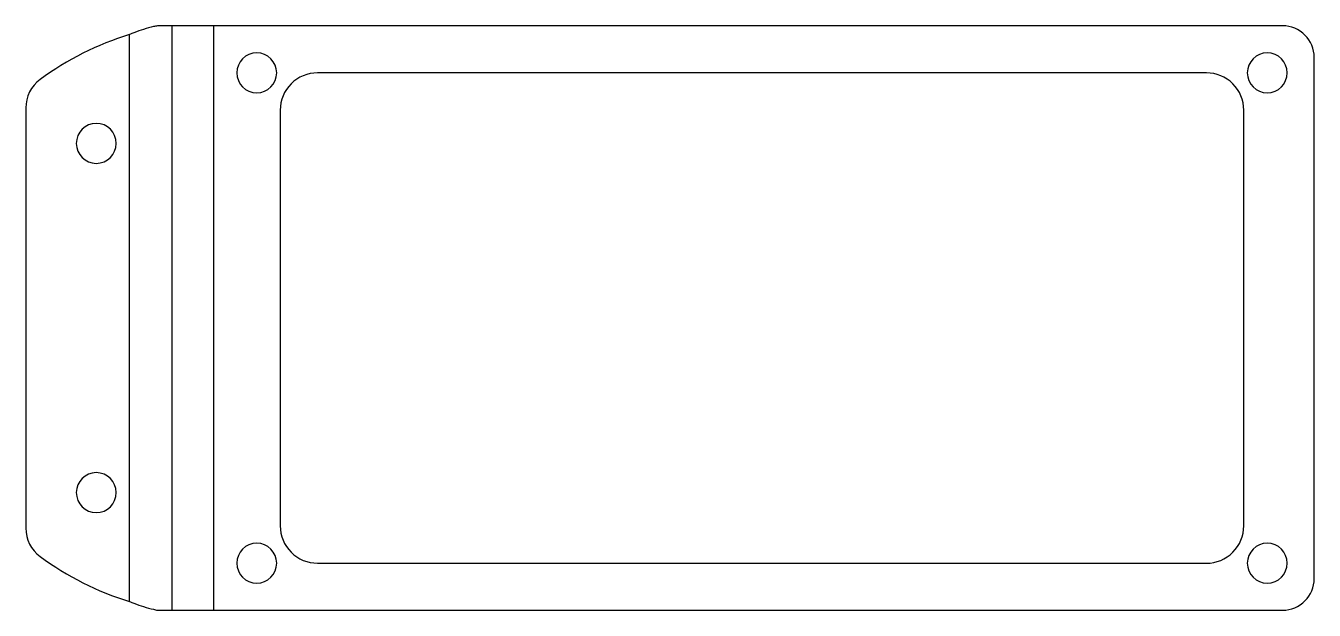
# Model space of a CAD drawing. Header units: millimetres. Extents: x -11 to 98, y 0 to 50.
import ezdxf

# ---------------------------------------------------------------- set-up
doc = ezdxf.new("R2010")
doc.units = ezdxf.units.MM

msp = doc.modelspace()

# ---------------------------------------------------------------- linework, layer by layer
at = {"layer": 'BEND'}
msp.add_line((1.2, 49.7), (1.2, 0), dxfattribs=at)
at = {"layer": 'BEND_EXTENT'}
for p, q in [((4.79, 0), (4.79, 49.7)), ((-2.39, 0.75), (-2.39, 48.96))]:
    msp.add_line(p, q, dxfattribs=at)
at = {"layer": 'INTERIOR_PROFILES'}
msp.add_lwpolyline([(92.44, 7.17), (92.44, 42.53, 0.414214), (89.26, 45.7), (13.61, 45.7, 0.414214), (10.44, 42.53), (10.44, 7.17, 0.414214), (13.61, 4), (89.26, 4, 0.414214)], format="xyb", close=True, dxfattribs=at)
at = {"layer": 'INTERIOR_PROFILES', "extrusion": (0, 0, -1)}
for centre in [(-8.44, 45.7), (-94.44, 45.7), (5.22, 39.7), (5.22, 10), (-8.44, 4), (-94.44, 4)]:
    msp.add_circle(centre, 1.7, dxfattribs=at)
at = {"layer": 'OUTER_PROFILES'}
for p, q in [((95.74, 49.7), (0, 49.7)), ((98.44, 2.7), (98.44, 47)), ((-11.22, 42.72), (-11.22, 6.98)), ((0, 0), (95.74, 0))]:
    msp.add_line(p, q, dxfattribs=at)
for centre, radius, start, end in [((95.74, 47), 2.7, 0, 90), ((4.96, 24.85), 25.2, 106.9578, 126.4035), ((-8.22, 42.72), 3, 126.4035, 180), ((-8.22, 6.98), 3, 180, 233.5965), ((4.96, 24.85), 25.2, 233.5965, 253.0422), ((95.74, 2.7), 2.7, -90, 0)]:
    msp.add_arc(centre, radius, start, end, dxfattribs=at)
for points, knots in [([(0, 49.7), (-0.12, 49.68), (-0.24, 49.65), (-0.35, 49.63), (-0.91, 49.5), (-1.47, 49.32), (-2.01, 49.11)], [0, 0, 0, 0, 0.0498267, 0.0498267, 0.0498267, 0.2864235, 0.2864235, 0.2864235, 0.2864235]), ([(-2.01, 0.59), (-1.47, 0.38), (-0.91, 0.21), (-0.35, 0.08), (-0.24, 0.05), (-0.12, 0.02), (0, 0)], [0, 0, 0, 0, 0.2366753, 0.2366753, 0.2366753, 0.2865086, 0.2865086, 0.2865086, 0.2865086])]:
    msp.add_open_spline(points, degree=3, knots=knots, dxfattribs=at)
for points in [[(-2.01, 49.11), (-2.14, 49.06), (-2.27, 49.01), (-2.39, 48.96)], [(-2.39, 0.75), (-2.27, 0.69), (-2.14, 0.64), (-2.01, 0.59)]]:
    msp.add_open_spline(points, degree=3, dxfattribs=at)

doc.saveas('drawing.dxf')
